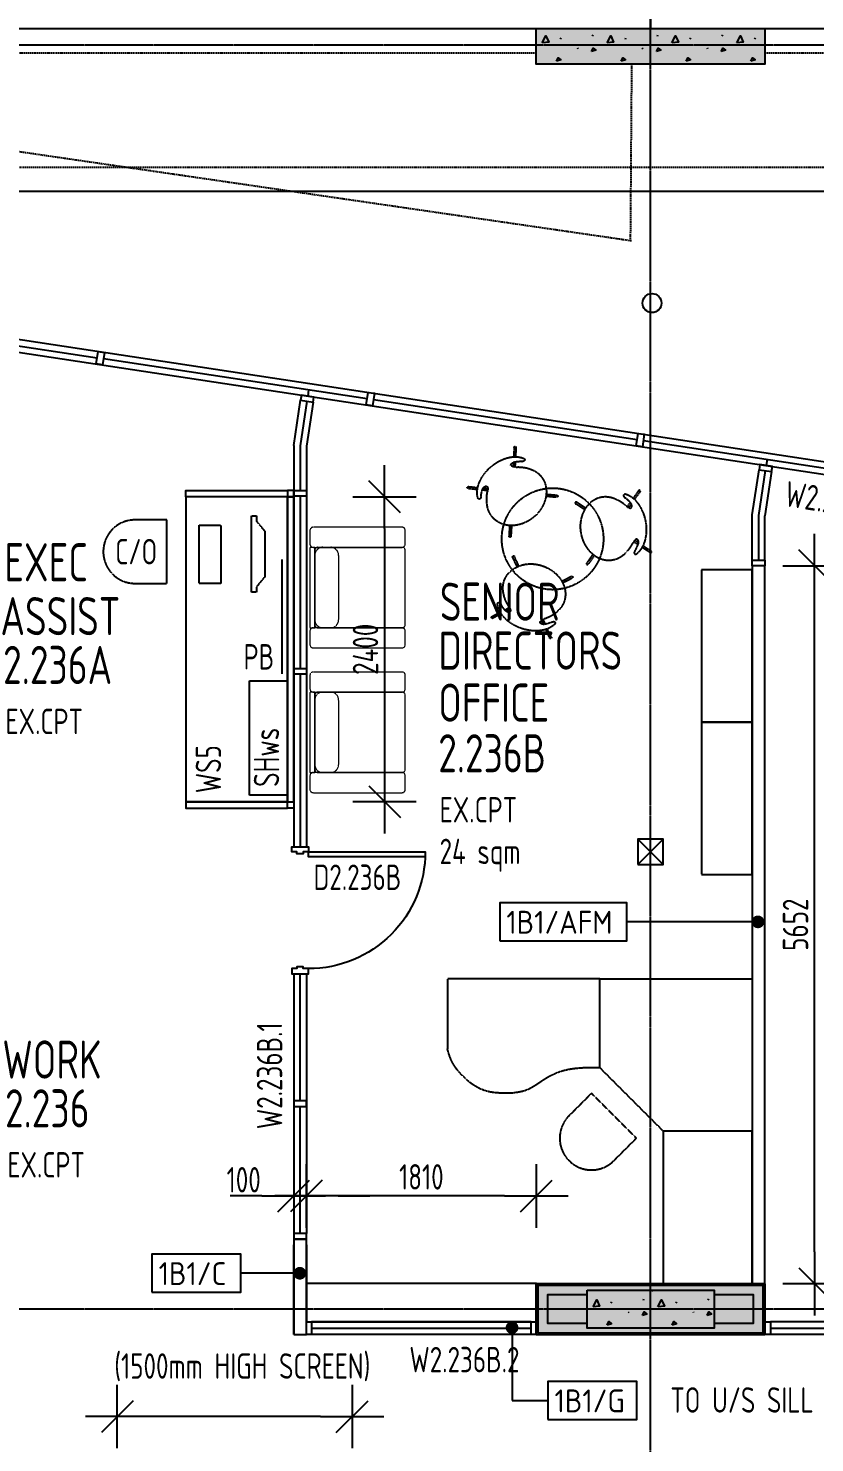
# Model space of a CAD drawing. Header units: millimetres. Extents: x -45258 to 103756, y -3540 to 105026.
# Drawn here: x 41073 to 47266, y 15791 to 26925 of the extents above; entities that cross this region are included whole.
import ezdxf
from ezdxf.enums import TextEntityAlignment as Align

# ---------------------------------------------------------------- set-up
doc = ezdxf.new("R2010")
doc.units = ezdxf.units.MM
doc.header["$LTSCALE"] = 0.4
for name, pattern in [('BLD-80-FL-2$0$CENTER', [50.8, 31.75, -6.35, 6.35, -6.35]), ('BLD-80-FL-2$0$HIDDEN', [0.375, 0.25, -0.125]), ('BLD-80-FL-2$0$HIDDEN2', [4.7625, 3.175, -1.5875])]:
    doc.linetypes.add(name, pattern=pattern)
for name, color, linetype in [('BLD-80-FL-2$0$DO-FRAM-7CO', 7, 'Continuous'), ('BLD-80-FL-2$0$DO-LEAF-3CO', 3, 'Continuous'), ('BLD-80-FL-2$0$DO-SWNG-6CO', 6, 'Continuous'), ('BLD-80-FL-2$0$FL-EXST-8CO', 8, 'Continuous'), ('BLD-80-FL-2$0$FU-EQPT-6H2', 6, 'BLD-80-FL-2$0$HIDDEN2'), ('BLD-80-FL-2$0$FU-EQPT-8H2', 8, 'BLD-80-FL-2$0$HIDDEN2'), ('BLD-80-FL-2$0$FU-FIXD-7CO-NEW', 7, 'Continuous'), ('BLD-80-FL-2$0$FU-FURN-6H2', 6, 'BLD-80-FL-2$0$HIDDEN2'), ('BLD-80-FL-2$0$HY-FITT-8CO-EXST', 8, 'Continuous'), ('BLD-80-FL-2$0$ST-EXST-7CO', 7, 'Continuous'), ('BLD-80-FL-2$0$ST-GRID-9CE', 9, 'BLD-80-FL-2$0$CENTER'), ('BLD-80-FL-2$0$TX-ATTR-7CO', 7, 'Continuous'), ('BLD-80-FL-2$0$TX-DIMS-8C0-100', 8, 'Continuous'), ('BLD-80-FL-2$0$TX-NOTE-7CO', 7, 'Continuous'), ('BLD-80-FL-2$0$TX-RMNU-2C0-100', 2, 'Continuous'), ('BLD-80-FL-2$0$TX-ROOM-2CO-100', 2, 'Continuous'), ('BLD-80-FL-2$0$TX-ROOM-2CO-NEW', 2, 'Continuous'), ('BLD-80-FL-2$0$TX-TEXT-7C0-100', 7, 'Continuous'), ('BLD-80-FL-2$0$WA-HTCH-8CO-EXST', 8, 'Continuous'), ('BLD-80-FL-2$0$WA-MASN-3CO-EXST', 3, 'Continuous'), ('BLD-80-FL-2$0$WA-PART-2C0-NEW', 2, 'Continuous'), ('BLD-80-FL-2$0$WA-PART-6C0-EXST', 6, 'Continuous'), ('BLD-80-FL-2$0$WA-TEXT-7CO', 7, 'Continuous'), ('BLD-80-FL-2$0$WN-EXST-8CO', 8, 'Continuous'), ('BLD-80-FL-2$0$WN-NEW-6C0', 6, 'Continuous'), ('BLD-80-FL-2$0$WN-NEW-7C0', 7, 'Continuous'), ('XREF', 8, 'Continuous')]:
    doc.layers.add(name, color=color, linetype=linetype)
for name, color, linetype, lineweight in [('BLD-80-FL-2$0$DO-TEXT-7CO', 7, 'Continuous', 25), ('BLD-80-FL-2$0$SI-BUIL-253CO', 253, 'Continuous', 25), ('BLD-80-FL-2$0$WN-TEXT-7CO', 7, 'Continuous', 25)]:
    doc.layers.add(name, color=color, linetype=linetype, lineweight=lineweight)
doc.layers.get('BLD-80-FL-2$0$WN-TEXT-7CO').off()
doc.styles.add('BLD-80-FL-2$0$Isocp2', font='isocp2.shx')
doc.styles.add('BLD-80-FL-2$0$STANDARD', font='isocp2.shx', dxfattribs={"width": 0.8})
doc.dimstyles.new('BLD-80-FL-2$0$ISO-25', dxfattribs={"dimtxt": 2.5, "dimasz": 2.5, "dimexe": 1.25, "dimexo": 0.625, "dimtad": 1, "dimtxsty": 'BLD-80-FL-2$0$STANDARD', "dimcen": 2.5, "dimadec": 0, "dimazin": 0, "dimtfac": 1, "dimtmove": 0, "dimatfit": 3, "dimfxl": 1, "dimarcsym": 0})
doc.dimstyles.new('BLD-80-FL-2$0$TX-DIMS100', dxfattribs={"dimtxt": 200, "dimasz": 250, "dimexe": 125, "dimexo": 500, "dimgap": 50, "dimtad": 1, "dimdec": 1, "dimdsep": 46, "dimtxsty": 'BLD-80-FL-2$0$STANDARD', "dimblk1": 'BLD-80-FL-2$0$DIMTICK', "dimblk2": 'BLD-80-FL-2$0$DIMTICK', "dimsah": 1, "dimcen": 2.5, "dimse1": 1, "dimse2": 1, "dimclrd": 8, "dimclre": 8, "dimclrt": 2, "dimadec": 0, "dimazin": 0, "dimtfac": 1, "dimtdec": 1, "dimtmove": 2, "dimatfit": 3, "dimldrblk": 'BLD-80-FL-2$0$DIMTICK', "dimfxl": 1, "dimtolj": 1, "dimtzin": 0, "dimarcsym": 0})

# ---------------------------------------------------------------- blocks, each defined once
blk = doc.blocks.new('BLD-80-FL-2$0$RMIDEN-2')
at = {"layer": 'BLD-80-FL-2$0$TX-RMNU-2C0-100', "style": 'BLD-80-FL-2$0$STANDARD'}
blk.add_attdef('ROOMNUM', (-11, 488), '', height=300, dxfattribs=at)
at = {"layer": 'BLD-80-FL-2$0$TX-ROOM-2CO-100', "style": 'BLD-80-FL-2$0$STANDARD'}
for tag, p in [('ROOMNAM1', (-12, 1710)), ('ROOMNAM2', (-12, 1301)), ('ROOMNAM3', (-12, 893))]:
    blk.add_attdef(tag, p, '', height=300, dxfattribs=at)
at = {"layer": 'BLD-80-FL-2$0$TX-TEXT-7C0-100', "style": 'BLD-80-FL-2$0$STANDARD'}
blk.add_attdef('XX', (2, 158), '', height=200, dxfattribs=at)
blk = doc.blocks.new('BLD-80-FL-2$0$NOTE')
at = {"layer": 'BLD-80-FL-2$0$TX-ATTR-7CO', "style": 'BLD-80-FL-2$0$Isocp2'}
blk.add_attdef('WWW', text='', height=2, dxfattribs=at).set_placement((0, 0), align=Align.MIDDLE)
blk = doc.blocks.new('*U23')
blk.add_lwpolyline([(0, 823), (900, 823), (900, 1123), (0, 1123)], close=True)
at = {"layer": 'BLD-80-FL-2$0$TX-ATTR-7CO', "linetype": 'Continuous', "ltscale": 5, "style": 'BLD-80-FL-2$0$STANDARD', "width": 0.8}
for p in [(103, 780), (103, 533)]:
    blk.add_attdef('EQUIPMENT-TYPE', p, '', height=200, dxfattribs=at)
blk = doc.blocks.new('*U25')
blk.add_lwpolyline([(0, 323), (2400, 323), (2400, 1123), (0, 1123)], close=True)
at = {"layer": 'BLD-80-FL-2$0$TX-ATTR-7CO', "linetype": 'Continuous', "ltscale": 5, "style": 'BLD-80-FL-2$0$STANDARD', "width": 0.8}
for p in [(103, 780), (103, 533)]:
    blk.add_attdef('EQUIPMENT-TYPE', p, '', height=200, dxfattribs=at)
blk = doc.blocks.new('BLD-80-FL-2$0$DO-920')
at = {"layer": 'BLD-80-FL-2$0$DO-FRAM-7CO', "linetype": 'Continuous'}
for points in [[(-1000, -15), (-1000, -15), (-1000, 115), (-960, 115), (-960, 75), (-945, 75), (-945, 25), (-960, 25), (-960, -15), (-1000, -15), (-1000, -15), (-1000, -15)], [(0, -15), (0, -15), (0, 115), (-40, 115), (-40, 75), (-55, 75), (-55, 25), (-40, 25), (-40, -15), (0, -15), (0, -15), (0, -15)]]:
    blk.add_lwpolyline(points, dxfattribs=at)
at = {"layer": 'BLD-80-FL-2$0$DO-LEAF-3CO'}
blk.add_lwpolyline([(-80, 1035), (-80, 115), (-40, 115), (-40, 1035)], close=True, dxfattribs=at)
at = {"layer": 'BLD-80-FL-2$0$DO-SWNG-6CO'}
blk.add_arc((-42, 117), 918, 89.8974, 180.1042, dxfattribs=at)
at = {"layer": 'BLD-80-FL-2$0$DO-TEXT-7CO', "linetype": 'Continuous', "style": 'BLD-80-FL-2$0$STANDARD'}
blk.add_attdef('D1.01', (-126, 146), '', height=200, rotation=90, dxfattribs=at)
blk = doc.blocks.new('*U35')
blk.add_lwpolyline([(0, 0), (10, 0), (10, 3), (0, 3)], close=True)
at = {"style": 'BLD-80-FL-2$0$Isocp2'}
blk.add_attdef('WALLCODE', (0.53, 0.57), '', height=1.8, dxfattribs=at)
blk = doc.blocks.new('BLD-80-FL-2$0$_Dot')
at = {"color": 0, "linetype": 'ByBlock', "lineweight": -2}
blk.add_line((-0.5, 0), (-1, 0), dxfattribs=at)
at = {"color": 0, "linetype": 'ByBlock', "const_width": 0.5}
blk.add_lwpolyline([(-0.25, 0, 1), (0.25, 0, 1)], format="xyb", close=True, dxfattribs=at)
blk = doc.blocks.new('*U34')
blk.add_lwpolyline([(0, 0), (7, 0), (7, 3), (0, 3)], close=True)
at = {"style": 'BLD-80-FL-2$0$Isocp2'}
blk.add_attdef('WALLCODE', (0.53, 0.57), '', height=1.8, dxfattribs=at)
blk = doc.blocks.new('BLD-80-FL-2$0$FU-DINE-CHR-P')
for p, q in [((-309, 239), (-254, 187)), ((-298, 248), (-244, 196)), ((136, 189), (198, 249)), ((148, 180), (207, 237)), ((-223, 156), (-196, 131)), ((-216, 170), (-186, 141)), ((-309, -239), (-254, -187)), ((-298, -248), (-244, -196)), ((-223, -156), (-196, -131)), ((-216, -170), (-186, -141)), ((136, -189), (198, -249)), ((148, -180), (207, -237))]:
    blk.add_line(p, q)
for centre, radius, start, end in [((-303, 243), 7, 40.7945, 231.5499), ((47, -23), 284, 118.6459, 143.9309), ((203, 243), 7, 309.0401, 139.4211), ((47, 23), 284, 216.5127, 241.3541), ((-303, -243), 7, 128.4501, 319.2055), ((203, -243), 7, 220.5789, 50.9599)]:
    blk.add_arc(centre, radius, start, end)
for centre, major_axis, ratio, start_param, end_param in [((-140, 0), (0, -250), 0.6804, 3.517261, 5.947326), ((-193, 222), (16.3, 14.7), 0.619391, 4.712389, 7.853982), ((0, 0), (0, -250), 0.84, 5.843641, 9.864318), ((-198, 160), (-19.3, -33.1), 0.537822, 4.712389, 7.853982), ((-103, 0), (0, -250), 0.61236, 3.690492, 3.988325), ((-198, -160), (19.3, -33.1), 0.537822, 1.570796, 4.712389), ((-103, 0), (0, -250), 0.61236, 5.459496, 5.739849), ((-193, -222), (-16.3, 14.7), 0.619391, 1.570796, 4.712389)]:
    blk.add_ellipse(centre, major_axis=major_axis, ratio=ratio, start_param=start_param, end_param=end_param)
blk = doc.blocks.new('*U36')
blk.add_lwpolyline([(0, 823), (1810, 823), (1810, 1123), (0, 1123)], close=True)
at = {"layer": 'BLD-80-FL-2$0$TX-ATTR-7CO', "linetype": 'Continuous', "ltscale": 5, "style": 'BLD-80-FL-2$0$STANDARD', "width": 0.8}
for p in [(103, 780), (103, 533)]:
    blk.add_attdef('EQUIPMENT-TYPE', p, '', height=200, dxfattribs=at)
blk = doc.blocks.new('*U24')
blk.add_lwpolyline([(0, 723), (1200, 723), (1200, 1123), (0, 1123)], close=True)
at = {"layer": 'BLD-80-FL-2$0$TX-ATTR-7CO', "linetype": 'Continuous', "ltscale": 5, "style": 'BLD-80-FL-2$0$STANDARD', "width": 0.8}
for p in [(103, 780), (103, 533)]:
    blk.add_attdef('EQUIPMENT-TYPE', p, '', height=200, dxfattribs=at)
blk = doc.blocks.new('BLD-80-FL-2$0$Over-Stuffed Chair 10', base_point=(640743463, 0))
at = {"lineweight": 13}
for p, q in [((640743463, 725), (640743463, 25)), ((640743596, 750), (640743489, 750)), ((640743622, 750), (640743622, 712)), ((640744255, 750), (640743622, 750)), ((640743622, 25), (640743622, 725)), ((640743622, 712), (640744255, 712)), ((640743622, 687), (640743622, 25)), ((640744230, 712), (640743647, 712)), ((640743685, 712), (640744192, 712)), ((640744255, 712), (640744255, 750)), ((640744255, 725), (640744255, 25)), ((640744255, 25), (640744255, 687)), ((640744388, 750), (640744281, 750)), ((640744413, 25), (640744413, 725)), ((640743622, 588), (640743622, 649)), ((640744255, 649), (640744255, 588)), ((640744192, 525), (640743685, 525)), ((640743489, 0), (640743596, 0)), ((640743647, 0), (640744230, 0)), ((640744281, 0), (640744388, 0))]:
    blk.add_line(p, q, dxfattribs=at)
for centre, radius, start, end in [((640743489, 725), 25.4, 90, 180), ((640743596, 725), 25.4, 0, 90), ((640743647, 687), 25.4, 90, 180), ((640743685, 649), 63.5, 90, 180), ((640744192, 649), 63.5, 0, 90), ((640744230, 687), 25.4, 0, 90), ((640744281, 725), 25.4, 90, 180), ((640744388, 725), 25.4, 0, 90), ((640743685, 588), 63.5, 180, 270), ((640744192, 588), 63.5, 270, 0), ((640743489, 25), 25.4, 180, 270), ((640743596, 25), 25.4, 270, 0), ((640743647, 25), 25.4, 180, 270), ((640744230, 25), 25.4, 270, 0), ((640744281, 25), 25.4, 180, 270), ((640744388, 25), 25.4, 270, 0)]:
    blk.add_arc(centre, radius, start, end, dxfattribs=at)
blk = doc.blocks.new('BLD-80-FL-2$0$DIMTICK')
for p, q in [((0, 1), (0, -1)), ((-1, 0), (1, 0))]:
    blk.add_line(p, q)
at = {"color": 2, "linetype": 'Continuous'}
blk.add_line((-0.5, -0.5), (0.5, 0.5), dxfattribs=at)
blk = doc.blocks.new('*D105')
at = {"layer": 'BLD-80-FL-2$0$TX-DIMS-8C0-100', "color": 8, "lineweight": -2, "transparency": 16777216}
blk.add_line((44105, 23444), (44105, 21544), dxfattribs=at)
at = {"layer": 'Defpoints', "color": 0, "transparency": 16777216}
for p in [(43340, 23694), (43340, 21294), (44105, 21294)]:
    blk.add_point(p, dxfattribs=at)
at = {"layer": 'BLD-80-FL-2$0$TX-DIMS-8C0-100', "color": 8, "lineweight": -2, "transparency": 16777216, "xscale": 250, "yscale": 250, "zscale": 250}
for p, rotation in [((44105, 23694), 90), ((44105, 21294), 270)]:
    blk.add_blockref('BLD-80-FL-2$0$DIMTICK', p, dxfattribs=dict(at, rotation=rotation))
at = {"layer": 'BLD-80-FL-2$0$TX-DIMS-8C0-100', "color": 2, "transparency": 16777216, "insert": (43955, 22494), "char_height": 200, "attachment_point": 5, "rotation": 90, "style": 'BLD-80-FL-2$0$STANDARD'}
blk.add_mtext('\\A1;2400', dxfattribs=at)
blk = doc.blocks.new('*D128')
at = {"layer": 'BLD-80-FL-2$0$TX-DIMS-8C0-100', "color": 8, "lineweight": -2, "transparency": 16777216}
blk.add_line((47491, 17750), (47491, 22902), dxfattribs=at)
at = {"layer": 'Defpoints', "color": 0, "transparency": 16777216}
for p in [(47100, 23152), (47491, 23152), (47100, 17500)]:
    blk.add_point(p, dxfattribs=at)
at = {"layer": 'BLD-80-FL-2$0$TX-DIMS-8C0-100', "color": 8, "lineweight": -2, "transparency": 16777216, "xscale": 250, "yscale": 250, "zscale": 250}
for p, rotation in [((47491, 23152), 90), ((47491, 17500), 270)]:
    blk.add_blockref('BLD-80-FL-2$0$DIMTICK', p, dxfattribs=dict(at, rotation=rotation))
at = {"layer": 'BLD-80-FL-2$0$TX-DIMS-8C0-100', "color": 2, "transparency": 16777216, "insert": (47341, 20326), "char_height": 200, "attachment_point": 5, "rotation": 90, "style": 'BLD-80-FL-2$0$STANDARD'}
blk.add_mtext('\\A1;5652', dxfattribs=at)
blk = doc.blocks.new('*D81')
at = {"layer": 'BLD-80-FL-2$0$TX-DIMS-8C0-100', "color": 8, "lineweight": -2, "transparency": 16777216}
blk.add_line((45050, 18191), (43740, 18191), dxfattribs=at)
at = {"layer": 'Defpoints', "color": 0, "transparency": 16777216}
for p in [(43490, 18191), (43490, 17500), (45300, 17500)]:
    blk.add_point(p, dxfattribs=at)
at = {"layer": 'BLD-80-FL-2$0$TX-DIMS-8C0-100', "color": 8, "lineweight": -2, "transparency": 16777216, "xscale": 250, "yscale": 250, "zscale": 250, "rotation": 180}
blk.add_blockref('BLD-80-FL-2$0$DIMTICK', (43490, 18191), dxfattribs=at)
at = {"layer": 'BLD-80-FL-2$0$TX-DIMS-8C0-100', "color": 8, "lineweight": -2, "transparency": 16777216, "xscale": 250, "yscale": 250, "zscale": 250}
blk.add_blockref('BLD-80-FL-2$0$DIMTICK', (45300, 18191), dxfattribs=at)
at = {"layer": 'BLD-80-FL-2$0$TX-DIMS-8C0-100', "color": 2, "transparency": 16777216, "insert": (44395, 18341), "char_height": 200, "attachment_point": 5, "style": 'BLD-80-FL-2$0$STANDARD'}
blk.add_mtext('\\A1;1810', dxfattribs=at)
blk = doc.blocks.new('*D129')
at = {"layer": 'BLD-80-FL-2$0$TX-DIMS-8C0-100', "color": 8, "lineweight": -2, "transparency": 16777216}
for p, q in [((43140, 18191), (42890, 18191)), ((43490, 18191), (43390, 18191)), ((43740, 18191), (43990, 18191))]:
    blk.add_line(p, q, dxfattribs=at)
at = {"layer": 'Defpoints', "color": 0, "transparency": 16777216}
for p in [(43390, 18191), (43390, 17503), (43490, 17503)]:
    blk.add_point(p, dxfattribs=at)
at = {"layer": 'BLD-80-FL-2$0$TX-DIMS-8C0-100', "color": 8, "lineweight": -2, "transparency": 16777216, "xscale": 250, "yscale": 250, "zscale": 250}
blk.add_blockref('BLD-80-FL-2$0$DIMTICK', (43390, 18191), dxfattribs=at)
at = {"layer": 'BLD-80-FL-2$0$TX-DIMS-8C0-100', "color": 8, "lineweight": -2, "transparency": 16777216, "xscale": 250, "yscale": 250, "zscale": 250, "rotation": 180}
blk.add_blockref('BLD-80-FL-2$0$DIMTICK', (43490, 18191), dxfattribs=at)
at = {"layer": 'BLD-80-FL-2$0$TX-DIMS-8C0-100', "color": 2, "transparency": 16777216, "insert": (42996, 18318), "char_height": 200, "attachment_point": 5, "style": 'BLD-80-FL-2$0$STANDARD'}
blk.add_mtext('\\A1;100', dxfattribs=at)
blk = doc.blocks.new('*D104')
at = {"layer": 'BLD-80-FL-2$0$TX-DIMS-8C0-100', "color": 8, "lineweight": -2, "transparency": 16777216}
blk.add_line((43600, 16454), (42250, 16454), dxfattribs=at)
at = {"layer": 'Defpoints', "color": 0, "transparency": 16777216}
for p in [(42000, 16454), (42000, 15600), (43850, 15600)]:
    blk.add_point(p, dxfattribs=at)
at = {"layer": 'BLD-80-FL-2$0$TX-DIMS-8C0-100', "color": 8, "lineweight": -2, "transparency": 16777216, "xscale": 250, "yscale": 250, "zscale": 250, "rotation": 180}
blk.add_blockref('BLD-80-FL-2$0$DIMTICK', (42000, 16454), dxfattribs=at)
at = {"layer": 'BLD-80-FL-2$0$TX-DIMS-8C0-100', "color": 8, "lineweight": -2, "transparency": 16777216, "xscale": 250, "yscale": 250, "zscale": 250}
blk.add_blockref('BLD-80-FL-2$0$DIMTICK', (43850, 16454), dxfattribs=at)
at = {"layer": 'BLD-80-FL-2$0$TX-DIMS-8C0-100', "color": 2, "transparency": 16777216, "insert": (42985, 16842), "char_height": 200, "attachment_point": 5, "style": 'BLD-80-FL-2$0$STANDARD'}
blk.add_mtext('\\A1;(1500mm HIGH SCREEN)', dxfattribs=at)
blk = doc.blocks.new('BLD-80-FL-2', base_point=(226.58, 457.44))
at = {"layer": 'BLD-80-FL-2$0$SI-BUIL-253CO'}
h = blk.add_hatch(color=256, dxfattribs=at)
h.dxf.hatch_style = 1
h.paths.add_polyline_path([(47099.98, 27380.03), (45299.98, 27380.03), (45299.98, 27100.03), (47099.98, 27100.03)])
h = blk.add_hatch(color=256, dxfattribs=at)
h.dxf.hatch_style = 1
h.paths.add_polyline_path([(47099.99, 17500.03), (45299.99, 17500.03), (45299.99, 17100.02), (47099.99, 17100.02)])
at = {"layer": 'BLD-80-FL-2$0$FL-EXST-8CO'}
for p, q in [((46099.98, 20799.98), (46299.98, 20999.98)), ((46099.98, 20999.98), (46299.98, 20799.98))]:
    blk.add_line(p, q, dxfattribs=at)
for points in [[(40769.98, 27380.02), (41599.98, 27380.02), (44199.98, 27380.03), (54799.98, 27380.04), (57399.98, 27380.04), (66349.98, 27380.05), (68399.98, 27380.05)], [(39599.98, 25660), (39599.98, 26100.02), (66156.89, 26100.05), (65992.87, 24974.61)]]:
    blk.add_lwpolyline(points, dxfattribs=at)
blk.add_lwpolyline([(46099.98, 20799.98), (46299.98, 20799.98), (46299.98, 20999.98), (46099.98, 20999.98)], close=True, dxfattribs=at)
blk.add_circle((46211.04, 25219.34), 75, dxfattribs=at)
at = {"layer": 'BLD-80-FL-2$0$FU-EQPT-8H2'}
for points in [[(43097, 23502.15), (43162.91, 23422.49), (43162.91, 23065.66), (43097, 22986), (43097, 22944.07), (43057.32, 22944.07), (43057.32, 23544.07), (43097, 23544.07)], [(42815.35, 23011.47), (42645.35, 23011.47), (42645.35, 23471.47), (42815.35, 23471.47)], [(46999.99, 18700.03), (46299.99, 18700.03), (46299.99, 17500.03), (46999.99, 17500.03)]]:
    blk.add_lwpolyline(points, close=True, dxfattribs=at)
for points in [[(45799.99, 19900.03), (45799.99, 19900.03), (44599.99, 19900.03), (44599.99, 19350.03)], [(46999.99, 18700.03), (46299.99, 18700.03), (45799.99, 19200.03), (45799.99, 19900.03), (46999.99, 19900.03), (46999.99, 18700.03)]]:
    blk.add_lwpolyline(points, dxfattribs=at)
blk.add_lwpolyline([(45911.25, 18468.51), (46088.03, 18645.29), (45734.47, 18998.84), (45557.7, 18822.07, 1)], format="xyb", close=True, dxfattribs=at)
blk.add_circle((45428.46, 23363.28), 400, dxfattribs=at)
for points in [[(45109.99, 19000.03), (44891.01, 19021.01), (44709.01, 19147.01), (44627.99, 19265.03), (44599.99, 19350.03)], [(45799.99, 19200.03), (45488.01, 19168.01), (45372.01, 19113.03), (45215.99, 19021.03), (45109.99, 19000.03)]]:
    blk.add_spline(points, degree=3, dxfattribs=at)
at = {"layer": 'BLD-80-FL-2$0$FU-FIXD-7CO-NEW', "linetype": 'BLD-80-FL-2$0$HIDDEN2'}
blk.add_line((43298.88, 22299.68), (43298.88, 23199.68), dxfattribs=at)
at = {"layer": 'BLD-80-FL-2$0$FU-FIXD-7CO-NEW'}
for points in [[(42540.45, 23694.44), (42540.45, 23744.44), (43340.45, 23744.44), (43340.45, 23694.44)], [(43340.45, 23694.44), (43390.45, 23694.44), (43390.45, 23744.44), (43340.45, 23744.44)], [(43340.45, 21294.44), (43390.45, 21294.44), (43390.45, 23694.44), (43340.45, 23694.44)], [(42540.45, 21294.44), (42540.45, 21244.44), (43340.45, 21244.44), (43340.45, 21294.44)], [(43340.45, 21294.44), (43390.45, 21294.44), (43390.45, 21244.44), (43340.45, 21244.44)]]:
    blk.add_lwpolyline(points, close=True, dxfattribs=at)
at = {"layer": 'BLD-80-FL-2$0$FU-FURN-6H2'}
blk.add_lwpolyline([(42140.09, 23012.63), (42390.09, 23012.63), (42390.09, 23512.63), (42140.09, 23512.63, 1)], format="xyb", close=True, dxfattribs=at)
at = {"layer": 'BLD-80-FL-2$0$HY-FITT-8CO-EXST'}
blk.add_line((46199.98, 30435.01), (46199.98, 27380.03), dxfattribs=at)
at = {"layer": 'BLD-80-FL-2$0$SI-BUIL-253CO', "flags": 128}
blk.add_lwpolyline([(45299.99, 17500.03), (47099.99, 17500.03), (47099.99, 17100.02), (45299.99, 17100.02)], close=True, dxfattribs=at)
at = {"layer": 'BLD-80-FL-2$0$ST-EXST-7CO', "linetype": 'BLD-80-FL-2$0$HIDDEN', "ltscale": 100}
for p, q in [((40769.98, 27190.02), (45299.98, 27190.02)), ((47099.98, 27190.03), (51899.98, 27190.03)), ((46049.98, 27100.03), (46039.98, 25712.35)), ((40739.98, 26483.45), (46049.98, 25710.9)), ((39789.98, 26290.02), (66376.53, 26290.05))]:
    blk.add_line(p, q, dxfattribs=at)
at = {"layer": 'BLD-80-FL-2$0$ST-GRID-9CE'}
for p, q in [((46200, -2523.99), (46199.97, 31750)), ((84082.76, 27250), (-5320.19, 27250)), ((84082.76, 17300), (-5320.19, 17300))]:
    blk.add_line(p, q, dxfattribs=at)
at = {"layer": 'BLD-80-FL-2$0$WA-HTCH-8CO-EXST'}
for p, q in [((45490.73, 27296.53), (45495, 27306.12)), ((45743.29, 27321.04), (45747.55, 27330.63)), ((46001.18, 27296.53), (46005.45, 27306.12)), ((46253.74, 27321.04), (46258, 27330.63)), ((46511.63, 27296.53), (46515.9, 27306.12)), ((46764.19, 27321.04), (46768.45, 27330.63)), ((47022.08, 27296.53), (47026.35, 27306.12)), ((45623.94, 27228.33), (45628.2, 27221.93)), ((46134.39, 27228.33), (46138.65, 27221.93)), ((46644.84, 27228.33), (46649.1, 27221.93)), ((45699.99, 17447.59), (45704.26, 17441.2)), ((46143.3, 17371.03), (46147.56, 17380.62)), ((46206.18, 17450.02), (46210.44, 17443.63)), ((46210.44, 17447.59), (46214.71, 17441.2)), ((46653.75, 17371.03), (46658.01, 17380.62)), ((45890.75, 17346.52), (45895.01, 17356.11)), ((46023.95, 17278.32), (46028.21, 17271.93)), ((46401.2, 17346.52), (46405.46, 17356.11)), ((46534.4, 17278.32), (46538.66, 17271.93))]:
    blk.add_line(p, q, dxfattribs=at)
for points in [[(45346.88, 27267.76), (45375.65, 27322.1), (45398.03, 27272.02), (45347.94, 27267.76)], [(45857.33, 27267.76), (45886.1, 27322.1), (45908.48, 27272.02), (45858.39, 27267.76)], [(46367.78, 27267.76), (46396.55, 27322.1), (46418.93, 27272.02), (46368.84, 27267.76)], [(46878.23, 27267.76), (46907, 27322.1), (46929.38, 27272.02), (46879.29, 27267.76)], [(45735.83, 27200.62), (45748.61, 27227.26), (45769.93, 27211.28), (45735.83, 27200.62)], [(46246.28, 27200.62), (46259.06, 27227.26), (46280.38, 27211.28), (46246.28, 27200.62)], [(46756.73, 27200.62), (46769.51, 27227.26), (46790.83, 27211.28), (46756.73, 27200.62)], [(45458.98, 27124.45), (45471.76, 27151.09), (45493.07, 27135.1), (45458.98, 27124.45)], [(45969.43, 27124.45), (45982.21, 27151.09), (46003.52, 27135.1), (45969.43, 27124.45)], [(46479.88, 27124.45), (46492.66, 27151.09), (46513.97, 27135.1), (46479.88, 27124.45)], [(46990.33, 27124.45), (47003.11, 27151.09), (47024.42, 27135.11), (46990.33, 27124.45)], [(45746.89, 17317.75), (45775.66, 17372.1), (45798.04, 17322.02), (45747.96, 17317.75)], [(46257.34, 17317.75), (46286.11, 17372.1), (46308.49, 17322.02), (46258.41, 17317.75)], [(46135.84, 17250.62), (46148.63, 17277.26), (46169.94, 17261.27), (46135.84, 17250.62)], [(46646.29, 17250.62), (46659.08, 17277.26), (46680.39, 17261.27), (46646.29, 17250.62)], [(45858.99, 17174.44), (45871.78, 17201.09), (45893.09, 17185.1), (45858.99, 17174.44)], [(46369.44, 17174.44), (46382.23, 17201.09), (46403.54, 17185.1), (46369.44, 17174.44)]]:
    blk.add_lwpolyline(points, dxfattribs=at)
at = {"layer": 'BLD-80-FL-2$0$WA-MASN-3CO-EXST'}
for points in [[(45299.98, 27380.03), (47099.98, 27380.03), (47099.98, 27100.03), (45299.98, 27100.03)], [(45699.99, 17450.02), (46699.99, 17450.02), (46699.99, 17150.02), (45699.99, 17150.02)]]:
    blk.add_lwpolyline(points, close=True, dxfattribs=at)
at = {"layer": 'BLD-80-FL-2$0$WA-PART-2C0-NEW'}
for p, q in [((46999.99, 23151.9), (46999.99, 20700.02)), ((47099.99, 23151.9), (46999.99, 23151.9)), ((47099.99, 17499.92), (47099.99, 23151.9)), ((46999.99, 20700.02), (46999.99, 17499.92)), ((46999.99, 17499.92), (47099.99, 17499.92))]:
    blk.add_line(p, q, dxfattribs=at)
blk.add_lwpolyline([(43390.45, 17100.03), (43490.45, 17100.03), (43490.45, 17850.02), (43390.45, 17850.02)], close=True, dxfattribs=at)
at = {"layer": 'BLD-80-FL-2$0$WA-PART-6C0-EXST'}
for points in [[(45299.99, 17100.02), (47099.99, 17100.02), (47099.99, 17500.02), (45299.99, 17500.02)], [(45312.99, 17113.02), (47086.99, 17113.02), (47086.99, 17487.02), (45312.99, 17487.02)]]:
    blk.add_lwpolyline(points, close=True, dxfattribs=at)
for points in [[(45699.99, 17411.02), (45388.99, 17411.02), (45388.99, 17189.02), (45699.99, 17189.02)], [(46699.99, 17189.02), (47010.99, 17189.02), (47010.99, 17411.02), (46699.99, 17411.02)]]:
    blk.add_lwpolyline(points, dxfattribs=at)
at = {"layer": 'BLD-80-FL-2$0$WN-EXST-8CO'}
for p, q in [((39599.98, 25180.13), (52519.54, 23220.45)), ((39607.48, 25077.86), (52598.83, 23107.19)), ((39664.41, 25119.79), (41841.99, 24789.47)), ((41891.43, 24781.97), (43967.68, 24467.03)), ((44017.11, 24459.53), (46093.36, 24144.58)), ((46142.79, 24137.08), (48219.04, 23822.13))]:
    blk.add_line(p, q, dxfattribs=at)
for points in [[(41849.49, 24838.91), (41898.93, 24831.41), (41883.93, 24732.54), (41834.49, 24740.04)], [(43975.17, 24516.46), (44024.61, 24508.96), (44009.61, 24410.09), (43960.18, 24417.59)], [(46100.86, 24194.01), (46150.29, 24186.52), (46135.29, 24087.65), (46085.86, 24095.15)]]:
    blk.add_lwpolyline(points, close=True, dxfattribs=at)
at = {"layer": 'BLD-80-FL-2$0$WN-NEW-6C0'}
for p, q in [((43390.45, 24099.44), (43444.44, 24455.37)), ((43543.31, 24440.37), (43490.45, 24091.92)), ((43390.45, 24099.44), (43390.44, 20940.02)), ((43490.45, 24091.92), (43490.44, 20940.02)), ((46999.99, 23551.9), (47053.98, 23907.83)), ((47152.85, 23892.84), (47099.99, 23544.36)), ((46999.99, 23196.9), (46999.99, 23551.9)), ((47099.99, 23196.9), (47099.99, 23544.36)), ((43390.46, 19940.02), (43390.46, 17895.02)), ((43490.46, 19940.02), (43490.45, 17895.02)), ((43390.45, 17100.03), (43390.45, 17805.02)), ((43490.45, 17805.02), (43490.45, 17200.03)), ((45259.99, 17200.03), (43530.45, 17200.03)), ((51854.99, 17200.03), (47144.99, 17200.02)), ((45259.99, 17100.03), (43530.45, 17100.03)), ((51854.99, 17100.03), (47144.99, 17100.02))]:
    blk.add_line(p, q, dxfattribs=at)
at = {"layer": 'BLD-80-FL-2$0$WN-NEW-7C0'}
for p, q in [((43507.38, 24536.88), (43499.87, 24487.42)), ((43493.88, 24447.87), (43440.45, 24095.69)), ((43440.45, 24095.69), (43440.45, 23744.44)), ((47116.92, 23989.35), (47109.42, 23939.88)), ((47103.42, 23900.33), (47049.99, 23548.14)), ((43440.45, 23699.44), (43440.45, 22342.23)), ((47049.99, 23548.14), (47049.99, 23196.9)), ((43440.45, 22297.23), (43440.44, 20940.02)), ((43440.45, 18940.02), (43440.45, 19940.02)), ((43440.45, 17895.02), (43440.45, 18895.02)), ((43530.45, 17150.03), (45259.99, 17150.03)), ((47144.99, 17150.02), (48684.99, 17150.03))]:
    blk.add_line(p, q, dxfattribs=at)
for points in [[(43444.44, 24455.37), (43543.31, 24440.37), (43549.31, 24479.92), (43450.44, 24494.91)], [(47053.98, 23907.83), (47152.85, 23892.84), (47158.85, 23932.38), (47059.98, 23947.38)], [(43390.45, 23744.44), (43490.45, 23744.44), (43490.45, 23699.44), (43390.45, 23699.44)], [(46999.99, 23196.9), (47099.99, 23196.9), (47099.99, 23151.9), (46999.99, 23151.9)], [(43390.45, 22297.23), (43390.45, 22342.23), (43490.45, 22342.23), (43490.45, 22297.23)], [(43390.46, 18895.02), (43490.46, 18895.02), (43490.46, 18940.02), (43390.46, 18940.02)], [(43390.45, 17850.02), (43490.45, 17850.02), (43490.45, 17895.02), (43390.45, 17895.02)], [(43490.45, 17100.03), (43490.45, 17200.03), (43530.45, 17200.03), (43530.45, 17100.03)], [(45259.99, 17100.03), (45259.99, 17200.03), (45299.99, 17200.03), (45299.99, 17100.03)], [(47099.99, 17100.02), (47099.99, 17200.02), (47144.99, 17200.02), (47144.99, 17100.02)]]:
    blk.add_lwpolyline(points, close=True, dxfattribs=at)
at = {"layer": 'BLD-80-FL-2$0$DO-FRAM-7CO'}
ref = blk.add_blockref('BLD-80-FL-2$0$DO-920', (43390.46, 20939.99), dxfattribs=dict(at, xscale=-1, rotation=270))
ref.add_attrib('D1.01', 'D2.236B', (43546.53, 20599.63), dxfattribs={"layer": 'BLD-80-FL-2$0$DO-TEXT-7CO', "linetype": 'Continuous', "height": 200, "style": 'BLD-80-FL-2$0$STANDARD', "width": 0.8})
at = {"layer": 'BLD-80-FL-2$0$FU-EQPT-6H2'}
ref = blk.add_blockref('*U23', (42217.91, 21344.44), dxfattribs=dict(at, xscale=-1, rotation=270))
ref.add_attrib('EQUIPMENT-TYPE', 'SHws', (43275.43, 21410.9), dxfattribs={"layer": 'BLD-80-FL-2$0$TX-ATTR-7CO', "linetype": 'Continuous', "ltscale": 5, "height": 200, "rotation": 90, "style": 'BLD-80-FL-2$0$STANDARD', "width": 0.8})
at = {"layer": 'BLD-80-FL-2$0$FU-EQPT-8H2', "xscale": -1}
for p, rotation in [((45145.22, 23695.7), 130.557252359066), ((45283.09, 22951.46), 250.6824436198619)]:
    blk.add_blockref('BLD-80-FL-2$0$FU-DINE-CHR-P', p, dxfattribs=dict(at, rotation=rotation))
at = {"layer": 'BLD-80-FL-2$0$FU-EQPT-8H2'}
for name, p, rotation in [('BLD-80-FL-2$0$FU-DINE-CHR-P', (45857.61, 23444.23), 190.557252359066), ('BLD-80-FL-2$0$Over-Stuffed Chair 10', (44267.93, 22504.54), 90), ('*U24', (47722.53, 21920.27), 90), ('BLD-80-FL-2$0$Over-Stuffed Chair 10', (44267.93, 21364.98), 90), ('*U24', (47722.53, 20720.27), 90)]:
    blk.add_blockref(name, p, dxfattribs=dict(at, rotation=rotation))
blk.add_blockref('*U36', (43490.45, 16377.49), dxfattribs=at)
at = {"layer": 'BLD-80-FL-2$0$FU-FIXD-7CO-NEW'}
ref = blk.add_blockref('*U25', (43662.99, 21294.44), dxfattribs=dict(at, rotation=90))
ref.add_attrib('EQUIPMENT-TYPE', 'WS5', (42817.95, 21360.9), dxfattribs={"layer": 'BLD-80-FL-2$0$TX-ATTR-7CO', "color": 0, "linetype": 'Continuous', "ltscale": 5, "height": 200, "rotation": 90, "style": 'BLD-80-FL-2$0$STANDARD', "width": 0.8})
at = {"layer": 'BLD-80-FL-2$0$TX-NOTE-7CO'}
ref = blk.add_blockref('BLD-80-FL-2$0$NOTE', (42243.39, 23262.58), dxfattribs=dict(at, xscale=-50, yscale=50, zscale=50))
ref.add_attrib('WWW', 'C/O', (41984.64, 23162.58), dxfattribs={"layer": 'BLD-80-FL-2$0$TX-ATTR-7CO', "height": 200, "style": 'BLD-80-FL-2$0$Isocp2', "width": 0.8})
ref = blk.add_blockref('BLD-80-FL-2$0$NOTE', (43253.97, 22434.84), dxfattribs=dict(at, xscale=-50, yscale=50, zscale=50))
ref.add_attrib('WWW', 'PB', (42995.23, 22334.84), dxfattribs={"layer": 'BLD-80-FL-2$0$TX-ATTR-7CO', "height": 200, "style": 'BLD-80-FL-2$0$Isocp2', "width": 0.8})
at = {"layer": 'BLD-80-FL-2$0$TX-ROOM-2CO-NEW'}
ref = blk.add_blockref('BLD-80-FL-2$0$RMIDEN-2', (41167.63, 21318.88), dxfattribs=at)
ref.add_attrib('XX', 'EX.CPT', (41120.23, 21826.15), dxfattribs={"layer": 'BLD-80-FL-2$0$TX-TEXT-7C0-100', "height": 200, "style": 'BLD-80-FL-2$0$STANDARD', "width": 0.8})
ref.add_attrib('ROOMNUM', '2.236A', (41100.85, 22220.77), dxfattribs={"layer": 'BLD-80-FL-2$0$TX-RMNU-2C0-100', "height": 300, "style": 'BLD-80-FL-2$0$STANDARD', "width": 0.8})
ref.add_attrib('ROOMNAM2', 'ASSIST', (41080.18, 22605.07), dxfattribs={"layer": 'BLD-80-FL-2$0$TX-ROOM-2CO-100', "height": 300, "style": 'BLD-80-FL-2$0$STANDARD', "width": 0.8})
ref.add_attrib('ROOMNAM1', 'EXEC', (41110.78, 23029.19), dxfattribs={"layer": 'BLD-80-FL-2$0$TX-ROOM-2CO-100', "height": 300, "style": 'BLD-80-FL-2$0$STANDARD', "width": 0.8})
ref = blk.add_blockref('BLD-80-FL-2$0$RMIDEN-2', (44586.21, 20623.38), dxfattribs=at)
ref.add_attrib('ROOMNAM3', 'SENIOR', (44540.54, 22718.86), dxfattribs={"layer": 'BLD-80-FL-2$0$TX-ROOM-2CO-100', "height": 300, "style": 'BLD-80-FL-2$0$STANDARD', "width": 0.8})
ref.add_attrib('XX', 'EX.CPT', (44538.81, 21130.65), dxfattribs={"layer": 'BLD-80-FL-2$0$TX-TEXT-7C0-100', "height": 200, "style": 'BLD-80-FL-2$0$STANDARD', "width": 0.8})
ref.add_attrib('ROOMNUM', '2.236B', (44527.38, 21525.27), dxfattribs={"layer": 'BLD-80-FL-2$0$TX-RMNU-2C0-100', "height": 300, "style": 'BLD-80-FL-2$0$STANDARD', "width": 0.8})
ref.add_attrib('ROOMNAM2', 'OFFICE', (44527.83, 21923.89), dxfattribs={"layer": 'BLD-80-FL-2$0$TX-ROOM-2CO-100', "height": 300, "style": 'BLD-80-FL-2$0$STANDARD', "width": 0.8})
ref.add_attrib('ROOMNAM1', 'DIRECTORS', (44529.36, 22333.69), dxfattribs={"layer": 'BLD-80-FL-2$0$TX-ROOM-2CO-100', "height": 300, "style": 'BLD-80-FL-2$0$STANDARD', "width": 0.8})
ref = blk.add_blockref('BLD-80-FL-2$0$RMIDEN-2', (41182.67, 17828.51), dxfattribs=at)
ref.add_attrib('XX', 'EX.CPT', (41135.27, 18335.78), dxfattribs={"layer": 'BLD-80-FL-2$0$TX-TEXT-7C0-100', "height": 200, "style": 'BLD-80-FL-2$0$STANDARD', "width": 0.8})
ref.add_attrib('ROOMNUM', '2.236', (41115.89, 18730.39), dxfattribs={"layer": 'BLD-80-FL-2$0$TX-RMNU-2C0-100', "height": 300, "style": 'BLD-80-FL-2$0$STANDARD', "width": 0.8})
ref.add_attrib('ROOMNAM2', 'WORK', (41095.21, 19114.69), dxfattribs={"layer": 'BLD-80-FL-2$0$TX-ROOM-2CO-100', "height": 300, "style": 'BLD-80-FL-2$0$STANDARD', "width": 0.8})
at = {"layer": 'BLD-80-FL-2$0$WA-TEXT-7CO', "xscale": 100, "yscale": 100, "zscale": 100}
for name, p, values in [('*U35', (45011.59, 20198.33), {'WALLCODE': '1B1/AFM'}), ('*U34', (42273.52, 17432.23), {'WALLCODE': '1B1/C'}), ('*U34', (45391.06, 16430.52), {'WALLCODE': '1B1/G'})]:
    blk.add_blockref(name, p, dxfattribs=at).add_auto_attribs(values)
at = {"layer": 'BLD-80-FL-2$0$WN-TEXT-7CO'}
ref = blk.add_blockref('BLD-80-FL-2$0$NOTE', (47448.78, 23722.68), dxfattribs=dict(at, xscale=50, yscale=50, zscale=50))
ref.add_attrib('WWW', 'W2.235B.3', (47247.19, 23622.68), dxfattribs={"layer": 'BLD-80-FL-2$0$TX-ATTR-7CO', "height": 200, "rotation": 351, "style": 'BLD-80-FL-2$0$Isocp2', "width": 0.8})
ref = blk.add_blockref('BLD-80-FL-2$0$NOTE', (43199.66, 18917.78), dxfattribs=dict(at, xscale=50, yscale=50, zscale=50, rotation=90))
ref.add_attrib('WWW', 'W2.236B.1', (43299.66, 18716.2), dxfattribs={"layer": 'BLD-80-FL-2$0$TX-ATTR-7CO', "height": 200, "rotation": 90, "style": 'BLD-80-FL-2$0$Isocp2', "width": 0.8})
ref = blk.add_blockref('BLD-80-FL-2$0$NOTE', (44502.11, 16902.47), dxfattribs=dict(at, xscale=50, yscale=50, zscale=50))
ref.add_attrib('WWW', 'W2.236B.2', (44300.53, 16802.47), dxfattribs={"layer": 'BLD-80-FL-2$0$TX-ATTR-7CO', "height": 200, "style": 'BLD-80-FL-2$0$Isocp2', "width": 0.8})
at = {"layer": 'Defpoints'}
ref = blk.add_blockref('BLD-80-FL-2$0$NOTE', (44797.01, 20903.03), dxfattribs=dict(at, xscale=-50, yscale=50, zscale=50))
ref.add_attrib('WWW', '24 sqm', (44538.27, 20803.03), dxfattribs={"layer": 'BLD-80-FL-2$0$TX-ATTR-7CO', "height": 200, "style": 'BLD-80-FL-2$0$Isocp2', "width": 0.8})
at = {"layer": 'BLD-80-FL-2$0$WA-TEXT-7CO', "insert": (46355.79, 16684.56), "char_height": 200, "attachment_point": 1, "style": 'BLD-80-FL-2$0$STANDARD'}
blk.add_mtext('TO U/S SILL', dxfattribs=at)
at = {"layer": 'BLD-80-FL-2$0$TX-DIMS-8C0-100'}
for base, p1, p2, picture, middle in [((44104.81, 21294.44), (43340.45, 23694.44), (43340.45, 21294.44), '*D105', (43954.79, 22494.44)), ((47490.82, 23151.9), (47099.99, 17499.92), (47099.99, 23151.9), '*D128', (47340.8, 20325.91))]:
    dim = blk.add_linear_dim(base=base, p1=p1, p2=p2, angle=90, dimstyle='BLD-80-FL-2$0$TX-DIMS100', override={"dimfxl": 3}, dxfattribs=at)
    dim.commit()
    dim.dimension.update_dxf_attribs({"geometry": picture, "text_midpoint": middle})
dim = blk.add_linear_dim(base=(43390.45, 18190.93), p1=(43490.45, 17502.52), p2=(43390.45, 17502.52), dimstyle='BLD-80-FL-2$0$TX-DIMS100', override={"dimfxl": 3}, dxfattribs=at)
dim.commit()
dim.dimension.update_dxf_attribs({"geometry": '*D129', "text_midpoint": (42996.3, 18317.58), "dimtype": 128})
dim = blk.add_linear_dim(base=(43490.45, 18190.93), p1=(45300.49, 17499.92), p2=(43490.45, 17499.92), dimstyle='BLD-80-FL-2$0$TX-DIMS100', override={"dimfxl": 3}, dxfattribs=at)
dim.commit()
dim.dimension.update_dxf_attribs({"geometry": '*D81', "text_midpoint": (44395.47, 18340.93)})
dim = blk.add_linear_dim(base=(42000, 16453.73), p1=(43850, 15600.01), p2=(42000, 15600.01), text='(1500mm HIGH SCREEN)', dimstyle='BLD-80-FL-2$0$TX-DIMS100', override={"dimfxl": 3}, dxfattribs=at)
dim.commit()
dim.dimension.update_dxf_attribs({"geometry": '*D104', "text_midpoint": (42984.71, 16841.63), "dimtype": 128})
at = {"layer": 'BLD-80-FL-2$0$WA-TEXT-7CO'}
for points in [[(47045.34, 20348.33), (46011.59, 20348.33)], [(43437.93, 17582.23), (42973.52, 17582.23)], [(45108.95, 17154.06), (45108.95, 16580.52), (45391.06, 16580.52)]]:
    blk.add_leader(points, dimstyle='BLD-80-FL-2$0$ISO-25', override={"dimasz": 100, "dimtad": 0, "dimldrblk": 'BLD-80-FL-2$0$_Dot'}, dxfattribs=at)

msp = doc.modelspace()

# ---------------------------------------------------------------- block references
at = {"layer": 'XREF'}
msp.add_blockref('BLD-80-FL-2', (0, 0), dxfattribs=at)

doc.saveas('drawing.dxf')
